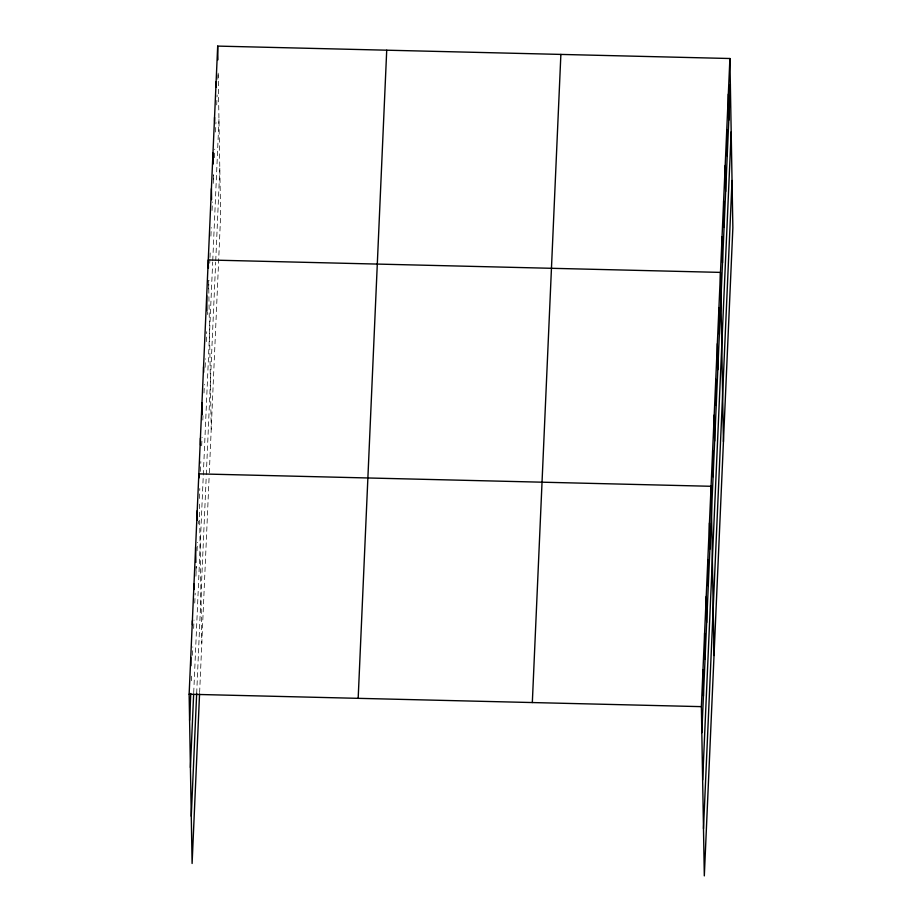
<?xml version="1.0" encoding="UTF-8"?>
<svg xmlns="http://www.w3.org/2000/svg" width="922" height="922" viewBox="0 0 922 922"><rect width="100%" height="100%" fill="white"/><g stroke="black" fill="none" stroke-linecap="round" stroke-linejoin="round"><path stroke-width="0.69" stroke-dasharray="4.61 3.46" d="M191.338 680.759L191.649 673.694M192.456 655.323L192.825 646.852M193.643 628.481L194.012 620.01M194.761 603.057L195.199 593.169M195.937 576.215L196.374 566.327M197.054 550.791L197.435 542.32M198.242 523.95L198.368 521.126M199.359 498.514L199.797 488.533M200.558 471.419L200.823 461.542M201.688 445.752L202.068 437.201M202.817 420.086L203.001 415.81M204.004 392.991L204.384 384.439M205.145 367.325L205.514 358.773M206.274 341.659L206.712 331.678M207.462 314.575L207.588 311.717M208.591 288.909L208.971 280.346M209.72 263.243L209.916 258.955M209.974 257.538L210.285 250.404M210.919 236.147L211.299 227.596M212.048 210.481L212.429 201.93M213.236 183.386L213.616 174.834M214.377 157.72L214.745 149.168M215.506 132.053L215.944 122.073M216.693 104.958L217.131 94.978M217.823 79.292L218.134 72.17L220.635 215.356L209.213 474.865M193.712 692.687L212.682 262.009M212.752 260.58L218.963 119.422M196.686 693.344L206.251 476.098M206.309 474.669L215.667 262.205M215.736 260.788L219.816 168.104M199.625 692.56L209.144 476.294M213.362 174.996L213.431 179.11M208.626 280.565L211.219 429.237M199.371 504.103L201.803 643.118M195.948 566.534L196.063 573.392"/><path stroke-width="1.38" d="M199.555 693.978L192.099 863.488L189.137 694.243L217.684 46.1L729.901 58.512L732.863 227.757L704.316 875.9L701.365 706.644L729.901 58.512M189.598 720.301L190.773 693.471M190.416 767.553L193.655 694.105M191.269 816.235L196.686 693.344M358.174 698.334L386.721 50.191M532.328 702.552L560.876 54.41M701.815 732.713L730.362 84.57M702.645 779.966L731.181 131.823M703.486 828.648L732.033 180.505M189.137 694.243L701.365 706.644M728.334 94.159L728.795 120.229M726.767 129.806L727.216 155.876M725.199 165.453L725.649 191.522M723.632 201.1L724.081 227.169M722.053 236.747L722.514 262.816M723.436 441.65L720.485 272.393L208.268 259.981L208.407 268.221M718.918 308.04L719.367 334.11M717.351 343.687L717.8 369.757M715.772 379.334L716.233 405.403M714.204 414.981L714.665 441.05M712.637 450.639L713.086 476.697M714.02 655.53L711.069 486.286L198.841 473.873L198.922 477.988M709.444 523.005L709.905 549.074M707.831 559.735L708.292 585.804M706.217 596.465L706.667 622.534M704.592 633.195L705.053 659.265M702.979 669.925L703.44 695.983M217.684 46.1L217.926 59.815M216.117 81.747L216.209 87.233M214.549 117.394L214.619 121.508M212.97 153.04L213.166 164.024M211.403 188.687L211.599 199.671M206.689 295.639L206.954 310.726M203.555 366.933L203.647 372.419M201.987 402.58L202.195 414.923M200.42 438.227L200.535 445.084M197.227 510.604L197.4 520.204M195.614 547.322L195.867 562.42M193.989 584.052L194.093 589.538M192.375 620.783L192.444 624.897M190.762 657.513L190.9 665.742"/></g></svg>
